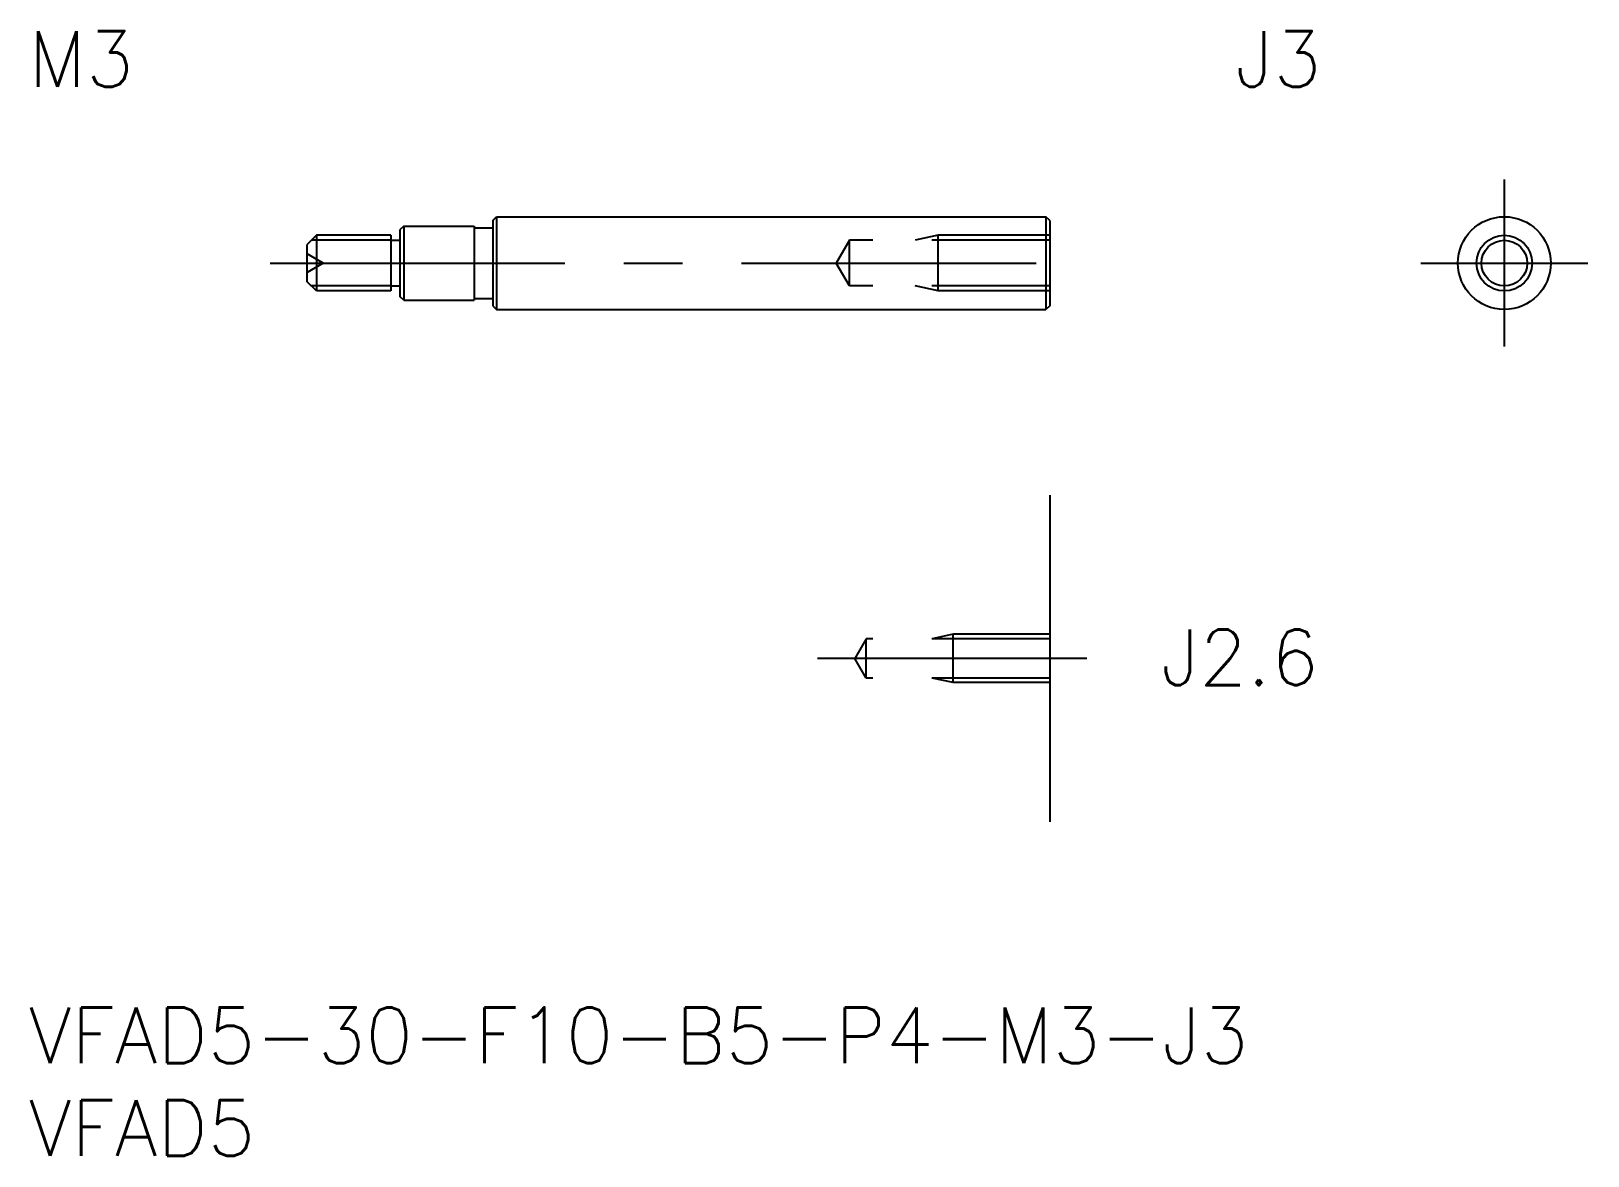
# Model space of a CAD drawing. Extents: x 0.1 to 84, y -8 to 52.6.
import ezdxf

# ---------------------------------------------------------------- set-up
doc = ezdxf.new("R2010")
doc.units = 0
doc.header["$LTSCALE"] = 0.5
doc.linetypes.add('CENTER', pattern=[50.8, 31.75, -6.35, 6.35, -6.35])
doc.linetypes.add('DASHED', pattern=[19.05, 12.7, -6.35])
for name, color, linetype in [('MSM_CENTER', 1, 'CENTER'), ('MSM_CONTINUOUS', 7, 'CONTINUOUS'), ('MSM_DASHED', 4, 'DASHED'), ('MSM_NARROW', 5, 'CONTINUOUS'), ('MSM_PART_NUMBER', 7, 'CONTINUOUS')]:
    doc.layers.add(name, color=color, linetype=linetype)
doc.styles.get("Standard").update_dxf_attribs({"font": 'txt.shx', "height": 1, "bigfont": 'bigfont.shx'})

# ---------------------------------------------------------------- blocks, each defined once
blk = doc.blocks.new('*U4')
at = {"layer": 'MSM_PART_NUMBER'}
blk.add_text('VFAD5-30-F10-B5-P4-M3-J3', height=3, dxfattribs=at).set_placement((0, -3))
blk = doc.blocks.new('*U5')
at = {"layer": 'MSM_PART_NUMBER'}
blk.add_text('VFAD5', height=3, dxfattribs=at).set_placement((0, -8))
blk = doc.blocks.new('*U6')
at = {"layer": 'MSM_PART_NUMBER'}
blk.add_text('J2.6', height=3, dxfattribs=at).set_placement((61, 17.361))
blk = doc.blocks.new('*U7')
at = {"layer": 'MSM_PART_NUMBER'}
blk.add_text('M3', height=3, dxfattribs=at).set_placement((0, 49.6))
blk = doc.blocks.new('*U8')
at = {"layer": 'MSM_PART_NUMBER'}
blk.add_text('J3', height=3, dxfattribs=at).set_placement((65, 49.6))

msp = doc.modelspace()

# ---------------------------------------------------------------- linework, layer by layer
at = {"layer": 'MSM_CENTER'}
for p, q in [((79.493, 44.6), (79.493, 35.6)), ((13, 40.1), (57, 40.1)), ((74.993, 40.1), (83.993, 40.1)), ((57, 18.8), (42.5, 18.8))]:
    msp.add_line(p, q, dxfattribs=at)
at = {"layer": 'MSM_CONTINUOUS'}
for p, q in [((20.2, 42.1), (20, 41.9)), ((20.2, 42.1), (20.2, 38.1)), ((20.2, 42.1), (24, 42.1)), ((24, 42.1), (24, 38.1)), ((24, 42), (25, 42)), ((25, 42.4), (25.2, 42.6)), ((25, 42.4), (25, 37.8)), ((25.2, 42.6), (54.8, 42.6)), ((25.2, 42.6), (25.2, 37.6)), ((54.8, 42.6), (54.8, 37.6)), ((55, 42.4), (54.8, 42.6)), ((55, 42.4), (55, 37.8)), ((15.5, 41.6), (15, 41.1)), ((15, 39.1), (15, 41.1)), ((19.5, 41.6), (15.5, 41.6)), ((15.5, 41.6), (15.5, 38.6)), ((19.5, 41.6), (19.5, 38.6)), ((19.5, 41.329), (20, 41.329)), ((20, 41.9), (20, 38.3)), ((15.5, 38.6), (15, 39.1)), ((19.5, 38.6), (15.5, 38.6)), ((19.5, 38.87), (20, 38.87)), ((20.2, 38.1), (20, 38.3)), ((20.2, 38.1), (24, 38.1)), ((24, 38.2), (25, 38.2)), ((25, 37.8), (25.2, 37.6)), ((55, 37.8), (54.8, 37.6)), ((25.2, 37.6), (54.8, 37.6)), ((55, 27.6), (55, 10))]:
    msp.add_line(p, q, dxfattribs=at)
for radius in [2.5, 1.23]:
    msp.add_circle((79.493, 40.1), radius, dxfattribs=at)
at = {"layer": 'MSM_DASHED'}
for p, q in [((44.21, 41.329), (43.5, 40.1)), ((55, 41.329), (44.21, 41.329)), ((44.21, 38.87), (44.21, 41.329)), ((49, 41.6), (47.75, 41.329)), ((55, 41.6), (49, 41.6)), ((49, 38.6), (49, 41.6)), ((15.866, 40.1), (15, 40.6)), ((15.866, 40.1), (15, 39.6)), ((44.21, 38.87), (43.5, 40.1)), ((55, 38.87), (44.21, 38.87)), ((49, 38.6), (47.75, 38.87)), ((55, 38.6), (49, 38.6)), ((45.11, 19.856), (44.5, 18.8)), ((55, 19.856), (45.11, 19.856)), ((45.11, 17.743), (45.11, 19.856)), ((49.8, 20.1), (48.675, 19.856)), ((55, 20.1), (49.8, 20.1)), ((49.8, 17.5), (49.8, 20.1)), ((45.11, 17.743), (44.5, 18.8)), ((55, 17.743), (45.11, 17.743)), ((49.8, 17.5), (48.675, 17.743)), ((55, 17.5), (49.8, 17.5))]:
    msp.add_line(p, q, dxfattribs=at)
at = {"layer": 'MSM_NARROW'}
for p, q in [((19.5, 41.329), (15.229, 41.329)), ((19.5, 38.87), (15.229, 38.87))]:
    msp.add_line(p, q, dxfattribs=at)
msp.add_circle((79.493, 40.1), 1.5, dxfattribs=at)

# ---------------------------------------------------------------- block references
at = {"layer": 'MSM_CONTINUOUS'}
for name in ['*U7', '*U8', '*U6', '*U4', '*U5']:
    msp.add_blockref(name, (0, 0), dxfattribs=at)

doc.saveas('drawing.dxf')
